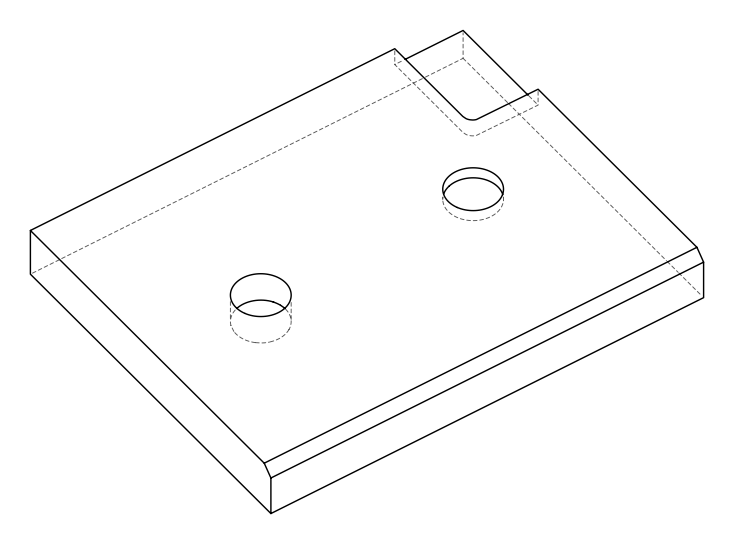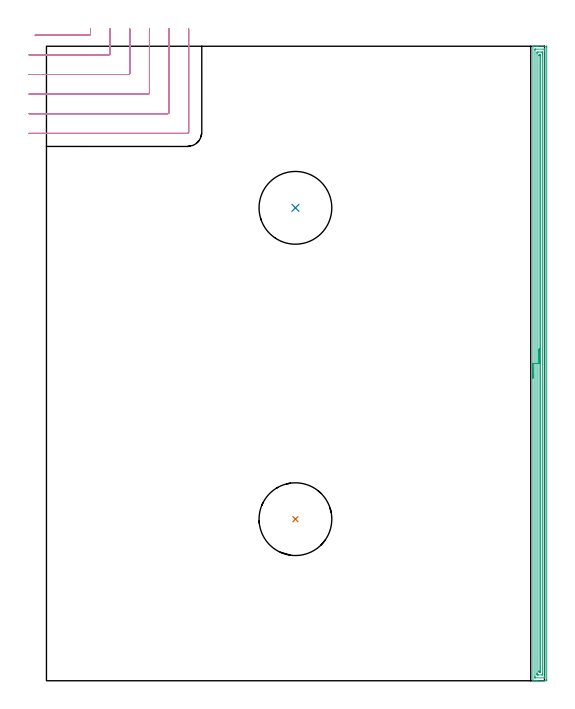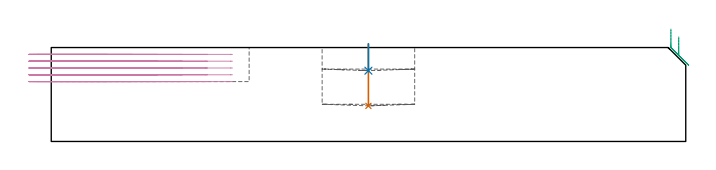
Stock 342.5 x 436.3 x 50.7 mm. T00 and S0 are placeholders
(PLAN: 4 operations, 2 tool changes, 21.9 min)
(1 INDEXABLE_INSERT_DRILL_BLIND_HOLE_FROM_SOLID | STEP1POCKET | NXT0302_038 | 0.14 min | 60673 mm3)
(2 INDEXABLE_INSERT_DRILL_BLIND_HOLE_FROM_SOLID_1 | STEP1POCKET_1 | NXT0302_038 | 0.06 min | 23385 mm3)
(3 AREA_MILL | FG_CHAMFER_SURFACE | UGT0205_001 | 14.16 min | 19686 mm3)
(4 MILL_CORNER_NOTCH_RECTANGULAR | CORNER_NOTCH_RECTANGULAR | UGT0201_100 | Follow Part, ap 4.5, ae 75% | 7.52 min | 135032 mm3)
(TOOL NXT0302_038 | Index. Insert Drill 50mm [880-D5000L50-04] | D50 PA176 FL200 Z2)
(TOOL UGT0205_001 | Chamfer Mill 20 x 3 x 45 deg. | D20 FL50 Z2)
(TOOL UGT0201_100 | End Mill 18 mm | D18 FL22 Z2)
(OP 1 INDEXABLE_INSERT_DRILL_BLIND_HOLE_FROM_SOLID)
G17 G21 G94 G90
T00 M6
G54
G17 G0 G90 X171.2 Y111.1 S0 M3
G43 Z60.7 H1
G94 G81 G98 Z19.2 F250. R52.7
G80
M5
M2
(OP 2 INDEXABLE_INSERT_DRILL_BLIND_HOLE_FROM_SOLID_1)
G17 G21 G94 G90
T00 M6
G54
G17 G0 G90 X171.2 Y325.2 S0 M3
G43 Z60.7 H1
G94 G81 G98 Z38.2 F250. R52.7
G80
M5
M2
(OP 3 AREA_MILL)
G17 G21 G94 G90
T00 M6
G54
G17 G0 G90 X334.5 Y208.15 S1061 M3
G43 Z60.7 H0
G94 G1 Y208.188 Z59.828 F250.
Y208.302 Z58.963
Y208.491 Z58.112
Y208.753 Z57.28
Y209.087 Z56.474
Y209.49 Z55.7
Y209.959 Z54.964
Y210.49 Z54.272
Y211.079 Z53.629
Y211.722 Z53.04
Y212.414 Z52.508
Y213.15 Z52.04
Y213.924 Z51.637
Y214.73 Z51.303
Y215.562 Z51.041
Y216.414 Z50.852
Y217.278 Z50.738
Y218.15 Z50.7
Y436.129
X334.502 Y436.29 Z50.688
X334.64 Y436.297 Z50.552
X334.785 Y436.3 Z50.414
X335.075 Z50.125
X335.747 Z49.448
X336.959 Z48.238
X337.499 Z47.696
X343.629 Z41.569
X343.902 Y436.297 Z41.296
X343.992 Y436.29 Z41.205
X343.999 Y436.198 Z41.199
X344. Y435.682 Z41.2
Y0.618
X343.995 Y0.098 Z41.203
X343.992 Y0.01 Z41.206
X343.898 Y0. Z41.299
X337.499 Z47.696
X336.959 Z48.238
X336.623 Z48.573
X336.083 Z49.113
X335.747 Z49.448
X335.075 Z50.124
X334.785 Z50.414
X334.642 Z50.55
X334.616 Y0.001 Z50.576
X334.503 Y0.01 Z50.688
X334.5 Y0.171 Z50.7
Y218.15
X335.914 Z49.286
X335.915 Y433.724 Z49.285
X335.916 Y433.895 Z49.284
X335.921 Y434.256 Z49.279
X335.924 Y434.29 Z49.276
X335.988 Y434.294 Z49.212
X336.094 Y434.298 Z49.106
X336.226 Y434.3 Z48.974
X342.357 Y434.299 Z42.843
X342.525 Y434.295 Z42.675
X342.556 Y434.291 Z42.644
X342.579 Y434.285 Z42.621
X342.58 Y434.247 Z42.62
X342.584 Y434.067 Z42.616
X342.585 Y433.895 Z42.615
X342.586 Y433.172 Z42.614
X342.585 Y2.576 Z42.615
X342.584 Y2.405 Z42.616
X342.579 Y2.044 Z42.621
X342.576 Y2.01 Z42.624
X342.512 Y2.006 Z42.688
X342.406 Y2.002 Z42.794
X342.274 Y2. Z42.926
X336.143 Y2.001 Z49.057
X335.975 Y2.006 Z49.225
X335.944 Y2.009 Z49.256
X335.921 Y2.015 Z49.279
X335.92 Y2.053 Z49.28
X335.916 Y2.233 Z49.284
X335.915 Y2.405 Z49.285
X335.914 Y3.128 Z49.286
Y218.15
X337.328 Z47.872
X337.329 Y431.388 Z47.871
X337.334 Y432.109 Z47.866
X337.336 Y432.275 Z47.864
X337.499 Y432.29 Z47.701
X338.188 Y432.299 Z47.012
X340.126 Y432.3 Z45.074
X340.817 Y432.296 Z44.383
X341.001 Y432.29 Z44.199
X341.165 Y432.273 Z44.035
X341.168 Y432.109 Z44.032
X341.17 Y431.937 Z44.03
X341.171 Y431.215 Z44.029
X341.172 Y431.042 Z44.028
X341.171 Y4.912 Z44.029
X341.166 Y4.191 Z44.034
X341.165 Y4.025 Z44.035
X341.001 Y4.01 Z44.199
X340.312 Y4.001 Z44.888
X338.374 Y4. Z46.826
X337.683 Y4.004 Z47.517
X337.499 Y4.01 Z47.701
X337.335 Y4.027 Z47.865
X337.332 Y4.191 Z47.868
X337.33 Y4.363 Z47.87
X337.329 Y5.085 Z47.871
X337.328 Y5.258 Z47.872
Y218.15
X338.743 Z46.457
Y429.946
X338.744 Y430.118 Z46.456
X338.748 Y430.256 Z46.452
X338.75 Y430.29 Z46.45
X338.77 Y430.294 Z46.43
X338.823 Y430.297 Z46.377
X339.25 Y430.3 Z45.95
X339.272 Z45.928
X339.673 Y430.29 Z45.527
X339.751 Y430.275 Z45.449
X339.754 Y430.219 Z45.446
X339.756 Y430.159 Z45.444
X339.757 Y429.804 Z45.443
Y429.428
Y6.354
X339.756 Y6.181 Z45.444
X339.752 Y6.044 Z45.448
X339.75 Y6.01 Z45.45
X339.73 Y6.006 Z45.47
X339.677 Y6.003 Z45.523
X339.25 Y6. Z45.95
X339.228 Z45.972
X338.827 Y6.01 Z46.373
X338.749 Y6.025 Z46.451
X338.746 Y6.081 Z46.454
X338.744 Y6.141 Z46.456
X338.743 Y6.496 Z46.457
Y6.872
Y218.15
Y219.022 Z46.495
Y219.887 Z46.609
Y220.738 Z46.798
Y221.57 Z47.06
Y222.376 Z47.394
Y223.15 Z47.797
Y223.886 Z48.266
Y224.578 Z48.797
Y225.221 Z49.386
Y225.81 Z50.029
Y226.342 Z50.722
Y226.81 Z51.457
Y227.213 Z52.231
Y227.547 Z53.037
Y227.809 Z53.869
Y227.998 Z54.721
Y228.112 Z55.586
Y228.15 Z56.457
G0 Z60.7
M5
M2
(OP 4 MILL_CORNER_NOTCH_RECTANGULAR)
G17 G21 G94 G90
T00 M6
G54
G17 G0 G90 X-7.821 Y443.9 S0 M3
G43 Z60.7 H0
Z47.02
G94 G1 X-4.821 F250.
X29.406 F500.
G3 X30.3 Y444.794 R0.9
G2 X30.298 Y445.3 R67.5
G1 Y448.3 F250.
G0 Z60.7
X-12. Y430.4
Z47.02
G1 X-9.
X42.906 F500.
G3 X43.8 Y431.294 R0.9
G1 Y445.3
Y448.3 F250.
G0 Z60.7
X-12. Y416.9
Z47.02
G1 X-9.
X56.405 F500.
G3 X57.3 Y417.795 R0.9
G1 Y445.3
Y448.3 F250.
G0 Z60.7
X-12. Y403.4
Z47.02
G1 X-9.
X69.905 F500.
G3 X70.8 Y404.295 R0.9
G1 Y445.3
Y448.3 F250.
G0 Z60.7
X-12. Y389.9
Z47.02
G1 X-9.
X83.405 F500.
G3 X84.3 Y390.795 R0.9
G1 Y445.3
Y448.3 F250.
G0 Z60.7
X-12. Y376.4
Z47.02
G1 X-9.
X96.905 F500.
G3 X97.8 Y377.295 R0.9
G1 Y445.3
Y448.3 F250.
G0 Z60.7
X-7.821 Y443.9
Z43.34
G1 X-4.821
X29.406 F500.
G3 X30.3 Y444.794 R0.9
G2 X30.298 Y445.3 R67.5
G1 Y448.3 F250.
G0 Z60.7
X-12. Y430.4
Z43.34
G1 X-9.
X42.906 F500.
G3 X43.8 Y431.294 R0.9
G1 Y445.3
Y448.3 F250.
G0 Z60.7
X-12. Y416.9
Z43.34
G1 X-9.
X56.405 F500.
G3 X57.3 Y417.795 R0.9
G1 Y445.3
Y448.3 F250.
G0 Z60.7
X-12. Y403.4
Z43.34
G1 X-9.
X69.905 F500.
G3 X70.8 Y404.295 R0.9
G1 Y445.3
Y448.3 F250.
G0 Z60.7
X-12. Y389.9
Z43.34
G1 X-9.
X83.405 F500.
G3 X84.3 Y390.795 R0.9
G1 Y445.3
Y448.3 F250.
G0 Z60.7
X-12. Y376.4
Z43.34
G1 X-9.
X96.905 F500.
G3 X97.8 Y377.295 R0.9
G1 Y445.3
Y448.3 F250.
G0 Z60.7
X-7.821 Y443.9
Z39.66
G1 X-4.821
X29.406 F500.
G3 X30.3 Y444.794 R0.9
G2 X30.298 Y445.3 R67.5
G1 Y448.3 F250.
G0 Z60.7
X-12. Y430.4
Z39.66
G1 X-9.
X42.906 F500.
G3 X43.8 Y431.294 R0.9
G1 Y445.3
Y448.3 F250.
G0 Z60.7
X-12. Y416.9
Z39.66
G1 X-9.
X56.405 F500.
G3 X57.3 Y417.795 R0.9
G1 Y445.3
Y448.3 F250.
G0 Z60.7
X-12. Y403.4
Z39.66
G1 X-9.
X69.905 F500.
G3 X70.8 Y404.295 R0.9
G1 Y445.3
Y448.3 F250.
G0 Z60.7
X-12. Y389.9
Z39.66
G1 X-9.
X83.405 F500.
G3 X84.3 Y390.795 R0.9
G1 Y445.3
Y448.3 F250.
G0 Z60.7
X-12. Y376.4
Z39.66
G1 X-9.
X96.905 F500.
G3 X97.8 Y377.295 R0.9
G1 Y445.3
Y448.3 F250.
G0 Z60.7
X-7.821 Y443.9
Z35.98
G1 X-4.821
X29.406 F500.
G3 X30.3 Y444.794 R0.9
G2 X30.298 Y445.3 R67.5
G1 Y448.3 F250.
G0 Z60.7
X-12. Y430.4
Z35.98
G1 X-9.
X42.906 F500.
G3 X43.8 Y431.294 R0.9
G1 Y445.3
Y448.3 F250.
G0 Z60.7
X-12. Y416.9
Z35.98
G1 X-9.
X56.405 F500.
G3 X57.3 Y417.795 R0.9
G1 Y445.3
Y448.3 F250.
G0 Z60.7
X-12. Y403.4
Z35.98
G1 X-9.
X69.905 F500.
G3 X70.8 Y404.295 R0.9
G1 Y445.3
Y448.3 F250.
G0 Z60.7
X-12. Y389.9
Z35.98
G1 X-9.
X83.405 F500.
G3 X84.3 Y390.795 R0.9
G1 Y445.3
Y448.3 F250.
G0 Z60.7
X-12. Y376.4
Z35.98
G1 X-9.
X96.905 F500.
G3 X97.8 Y377.295 R0.9
G1 Y445.3
Y448.3 F250.
G0 Z60.7
X-7.821 Y443.9
Z32.3
G1 X-4.821
X29.406 F500.
G3 X30.3 Y444.794 R0.9
G2 X30.298 Y445.3 R67.5
G1 Y448.3 F250.
G0 Z60.7
X-12. Y430.4
Z32.3
G1 X-9.
X42.906 F500.
G3 X43.8 Y431.294 R0.9
G1 Y445.3
Y448.3 F250.
G0 Z60.7
X-12. Y416.9
Z32.3
G1 X-9.
X56.405 F500.
G3 X57.3 Y417.795 R0.9
G1 Y445.3
Y448.3 F250.
G0 Z60.7
X-12. Y403.4
Z32.3
G1 X-9.
X69.905 F500.
G3 X70.8 Y404.295 R0.9
G1 Y445.3
Y448.3 F250.
G0 Z60.7
X-12. Y389.9
Z32.3
G1 X-9.
X83.405 F500.
G3 X84.3 Y390.795 R0.9
G1 Y445.3
Y448.3 F250.
G0 Z60.7
X-12. Y376.4
Z32.3
G1 X-9.
X96.905 F500.
G3 X97.8 Y377.295 R0.9
G1 Y445.3
Y448.3 F250.
G0 Z60.7
M5
M2
